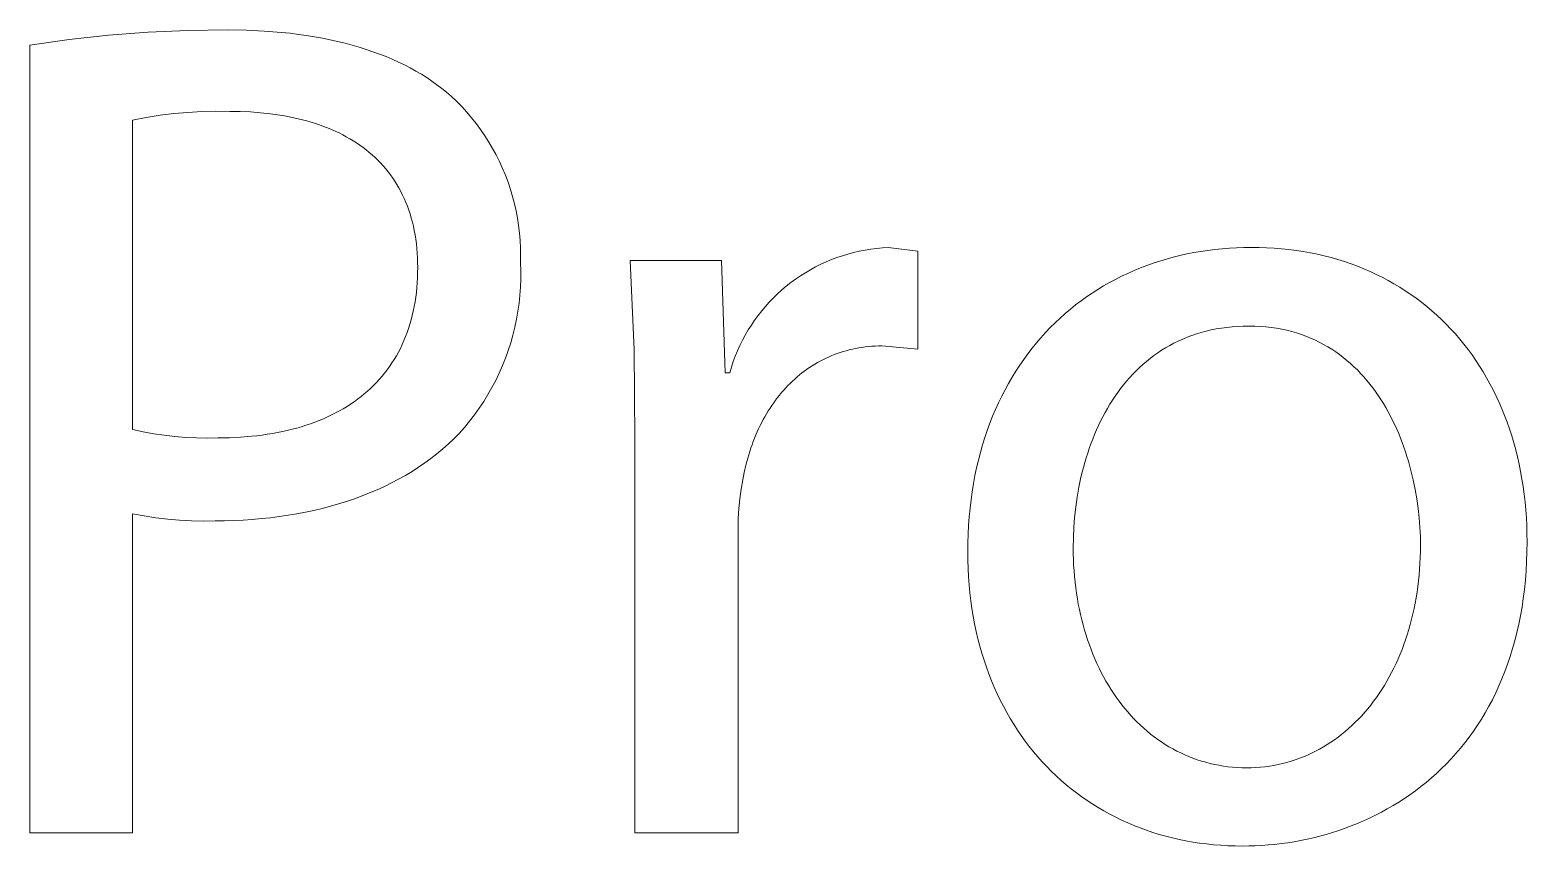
# Model space of a CAD drawing. Header units: millimetres. Extents: x 578 to 4608, y -138 to 2677.
# Drawn here: x 3325.8 to 3376.9, y -71.2 to -43.4 of the extents above; entities that cross this region are included whole.
import ezdxf

# ---------------------------------------------------------------- set-up
doc = ezdxf.new("R2010")
doc.units = ezdxf.units.MM
doc.header["$MEASUREMENT"] = 0
doc.layers.add('Domyślny', color=7, linetype='Continuous', true_color=0x000000)

msp = doc.modelspace()

# ---------------------------------------------------------------- linework, layer by layer
at = {"layer": 'Domyślny', "color": 18, "lineweight": 15, "true_color": 0x000000}
for p, q in [((3329.872, -43.46), (3331.224, -43.4)), ((3331.224, -43.4), (3332.577, -43.386)), ((3332.577, -43.386), (3333.215, -43.395)), ((3333.215, -43.395), (3333.832, -43.424)), ((3333.832, -43.424), (3334.427, -43.471)), ((3325.84, -43.909), (3327.179, -43.714)), ((3325.84, -70.777), (3325.84, -43.909)), ((3327.179, -43.714), (3328.523, -43.565)), ((3328.523, -43.565), (3329.872, -43.46)), ((3334.427, -43.471), (3334.716, -43.501)), ((3334.716, -43.501), (3335, -43.536)), ((3335, -43.536), (3335.279, -43.575)), ((3335.279, -43.575), (3335.552, -43.619)), ((3335.552, -43.619), (3335.82, -43.668)), ((3335.82, -43.668), (3336.083, -43.72)), ((3336.083, -43.72), (3336.34, -43.777)), ((3336.34, -43.777), (3336.592, -43.839)), ((3336.592, -43.839), (3336.838, -43.904)), ((3336.838, -43.904), (3337.079, -43.974)), ((3337.079, -43.974), (3337.315, -44.048)), ((3337.315, -44.048), (3337.545, -44.127)), ((3337.545, -44.127), (3337.771, -44.209)), ((3337.771, -44.209), (3337.99, -44.296)), ((3337.99, -44.296), (3338.205, -44.386)), ((3338.205, -44.386), (3338.414, -44.481)), ((3338.414, -44.481), (3338.618, -44.58)), ((3338.618, -44.58), (3338.816, -44.682)), ((3338.816, -44.682), (3339.009, -44.789)), ((3339.009, -44.789), (3339.197, -44.899)), ((3339.197, -44.899), (3339.38, -45.013)), ((3339.38, -45.013), (3339.557, -45.131)), ((3339.557, -45.131), (3339.729, -45.253)), ((3339.729, -45.253), (3339.895, -45.378)), ((3339.895, -45.378), (3340.057, -45.507)), ((3340.057, -45.507), (3340.213, -45.64)), ((3340.213, -45.64), (3340.397, -45.816)), ((3340.397, -45.816), (3340.574, -45.998)), ((3329.811, -46.37), (3329.342, -46.459)), ((3329.342, -46.459), (3329.342, -57.021)), ((3330.281, -46.297), (3329.811, -46.37)), ((3330.754, -46.24), (3330.281, -46.297)), ((3331.229, -46.197), (3330.754, -46.24)), ((3331.705, -46.171), (3331.229, -46.197)), ((3332.181, -46.159), (3331.705, -46.171)), ((3332.657, -46.164), (3332.181, -46.159)), ((3333.016, -46.169), (3332.657, -46.164)), ((3333.366, -46.184), (3333.016, -46.169)), ((3333.709, -46.209), (3333.366, -46.184)), ((3334.043, -46.245), (3333.709, -46.209)), ((3334.368, -46.291), (3334.043, -46.245)), ((3334.527, -46.318), (3334.368, -46.291)), ((3334.685, -46.347), (3334.527, -46.318)), ((3334.839, -46.379), (3334.685, -46.347)), ((3334.992, -46.414), (3334.839, -46.379)), ((3335.142, -46.451), (3334.992, -46.414)), ((3335.29, -46.49), (3335.142, -46.451)), ((3340.574, -45.998), (3340.745, -46.186)), ((3340.745, -46.186), (3340.909, -46.38)), ((3340.909, -46.38), (3341.067, -46.58)), ((3335.436, -46.533), (3335.29, -46.49)), ((3335.579, -46.577), (3335.436, -46.533)), ((3335.72, -46.625), (3335.579, -46.577)), ((3335.858, -46.675), (3335.72, -46.625)), ((3335.994, -46.728), (3335.858, -46.675)), ((3336.127, -46.783), (3335.994, -46.728)), ((3336.257, -46.841), (3336.127, -46.783)), ((3336.386, -46.901), (3336.257, -46.841)), ((3336.511, -46.964), (3336.386, -46.901)), ((3336.634, -47.03), (3336.511, -46.964)), ((3341.067, -46.58), (3341.218, -46.784)), ((3341.218, -46.784), (3341.361, -46.994)), ((3341.361, -46.994), (3341.498, -47.209)), ((3336.754, -47.098), (3336.634, -47.03)), ((3336.872, -47.169), (3336.754, -47.098)), ((3336.986, -47.242), (3336.872, -47.169)), ((3337.098, -47.319), (3336.986, -47.242)), ((3337.208, -47.397), (3337.098, -47.319)), ((3337.314, -47.479), (3337.208, -47.397)), ((3337.418, -47.563), (3337.314, -47.479)), ((3341.498, -47.209), (3341.626, -47.428)), ((3341.626, -47.428), (3341.747, -47.651)), ((3337.519, -47.65), (3337.418, -47.563)), ((3337.616, -47.739), (3337.519, -47.65)), ((3337.711, -47.831), (3337.616, -47.739)), ((3337.803, -47.925), (3337.711, -47.831)), ((3337.893, -48.023), (3337.803, -47.925)), ((3341.747, -47.651), (3341.861, -47.879)), ((3341.861, -47.879), (3341.966, -48.11)), ((3337.979, -48.123), (3337.893, -48.023)), ((3338.062, -48.225), (3337.979, -48.123)), ((3338.142, -48.33), (3338.062, -48.225)), ((3338.219, -48.438), (3338.142, -48.33)), ((3338.292, -48.549), (3338.219, -48.438)), ((3341.966, -48.11), (3342.064, -48.345)), ((3342.064, -48.345), (3342.153, -48.583)), ((3338.363, -48.662), (3338.292, -48.549)), ((3338.43, -48.778), (3338.363, -48.662)), ((3338.495, -48.897), (3338.43, -48.778)), ((3338.556, -49.018), (3338.495, -48.897)), ((3338.613, -49.142), (3338.556, -49.018)), ((3342.153, -48.583), (3342.234, -48.824)), ((3342.234, -48.824), (3342.307, -49.067)), ((3338.668, -49.268), (3338.613, -49.142)), ((3338.719, -49.398), (3338.668, -49.268)), ((3338.767, -49.53), (3338.719, -49.398)), ((3338.811, -49.664), (3338.767, -49.53)), ((3342.307, -49.067), (3342.371, -49.313)), ((3342.371, -49.313), (3342.427, -49.561)), ((3338.853, -49.802), (3338.811, -49.664)), ((3338.89, -49.942), (3338.853, -49.802)), ((3338.924, -50.084), (3338.89, -49.942)), ((3342.427, -49.561), (3342.474, -49.811)), ((3342.474, -49.811), (3342.513, -50.062)), ((3342.513, -50.062), (3342.543, -50.315)), ((3338.955, -50.23), (3338.924, -50.084)), ((3338.982, -50.378), (3338.955, -50.23)), ((3339.006, -50.529), (3338.982, -50.378)), ((3339.026, -50.683), (3339.006, -50.529)), ((3342.543, -50.315), (3342.564, -50.568)), ((3342.564, -50.568), (3342.576, -50.822)), ((3339.043, -50.839), (3339.026, -50.683)), ((3339.056, -50.998), (3339.043, -50.839)), ((3339.065, -51.16), (3339.056, -50.998)), ((3342.58, -51.076), (3342.575, -51.331)), ((3342.576, -50.822), (3342.58, -51.076)), ((3353.564, -51.088), (3353.754, -51.031)), ((3353.754, -51.031), (3353.947, -50.979)), ((3353.947, -50.979), (3354.141, -50.935)), ((3354.141, -50.935), (3354.336, -50.897)), ((3354.336, -50.897), (3354.533, -50.866)), ((3354.533, -50.866), (3354.73, -50.841)), ((3354.73, -50.841), (3354.929, -50.823)), ((3354.929, -50.823), (3355.127, -50.812)), ((3355.127, -50.812), (3356.134, -50.933)), ((3356.134, -50.933), (3356.134, -54.275)), ((3364.852, -51.139), (3365.083, -51.081)), ((3365.083, -51.081), (3365.317, -51.029)), ((3365.317, -51.029), (3365.554, -50.982)), ((3365.554, -50.982), (3365.792, -50.941)), ((3365.792, -50.941), (3366.033, -50.905)), ((3366.033, -50.905), (3366.276, -50.874)), ((3366.276, -50.874), (3366.521, -50.849)), ((3366.521, -50.849), (3366.768, -50.83)), ((3366.768, -50.83), (3367.016, -50.816)), ((3367.016, -50.816), (3367.266, -50.807)), ((3367.266, -50.807), (3367.519, -50.804)), ((3367.519, -50.804), (3367.78, -50.807)), ((3367.78, -50.807), (3368.039, -50.816)), ((3368.039, -50.816), (3368.295, -50.831)), ((3368.295, -50.831), (3368.549, -50.852)), ((3368.549, -50.852), (3368.799, -50.878)), ((3368.799, -50.878), (3369.047, -50.91)), ((3369.047, -50.91), (3369.292, -50.948)), ((3369.292, -50.948), (3369.533, -50.991)), ((3369.533, -50.991), (3369.772, -51.04)), ((3369.772, -51.04), (3370.008, -51.095)), ((3339.07, -51.324), (3339.065, -51.16)), ((3339.072, -51.492), (3339.07, -51.324)), ((3339.07, -51.666), (3339.072, -51.492)), ((3342.575, -51.331), (3342.585, -51.607)), ((3346.454, -54.3), (3346.323, -51.255)), ((3346.323, -51.255), (3349.437, -51.255)), ((3349.437, -51.255), (3349.558, -55.08)), ((3352.3, -51.667), (3352.471, -51.567)), ((3352.471, -51.567), (3352.646, -51.471)), ((3352.646, -51.471), (3352.824, -51.382)), ((3352.824, -51.382), (3353.005, -51.299)), ((3353.005, -51.299), (3353.189, -51.223)), ((3353.189, -51.223), (3353.375, -51.152)), ((3353.375, -51.152), (3353.564, -51.088)), ((3363.301, -51.69), (3363.514, -51.596)), ((3363.514, -51.596), (3363.731, -51.506)), ((3363.731, -51.506), (3363.949, -51.422)), ((3363.949, -51.422), (3364.171, -51.344)), ((3364.171, -51.344), (3364.395, -51.27)), ((3364.395, -51.27), (3364.622, -51.202)), ((3364.622, -51.202), (3364.852, -51.139)), ((3370.008, -51.095), (3370.24, -51.155)), ((3370.24, -51.155), (3370.47, -51.22)), ((3370.47, -51.22), (3370.696, -51.291)), ((3370.696, -51.291), (3370.919, -51.367)), ((3370.919, -51.367), (3371.139, -51.449)), ((3371.139, -51.449), (3371.355, -51.535)), ((3371.355, -51.535), (3371.568, -51.627)), ((3339.042, -52.176), (3339.055, -52.009)), ((3339.055, -52.009), (3339.065, -51.839)), ((3339.065, -51.839), (3339.07, -51.666)), ((3342.585, -51.883), (3342.575, -52.159)), ((3342.585, -51.607), (3342.585, -51.883)), ((3351.65, -52.128), (3351.807, -52.005)), ((3351.807, -52.005), (3351.967, -51.887)), ((3351.967, -51.887), (3352.131, -51.774)), ((3352.131, -51.774), (3352.3, -51.667)), ((3362.478, -52.119), (3362.679, -52.004)), ((3362.679, -52.004), (3362.884, -51.895)), ((3362.884, -51.895), (3363.091, -51.79)), ((3363.091, -51.79), (3363.301, -51.69)), ((3371.568, -51.627), (3371.778, -51.724)), ((3371.778, -51.724), (3371.984, -51.826)), ((3371.984, -51.826), (3372.186, -51.933)), ((3372.186, -51.933), (3372.385, -52.045)), ((3372.385, -52.045), (3372.581, -52.162)), ((3338.981, -52.663), (3339.005, -52.503)), ((3339.005, -52.503), (3339.025, -52.341)), ((3339.025, -52.341), (3339.042, -52.176)), ((3342.556, -52.435), (3342.528, -52.71)), ((3342.575, -52.159), (3342.556, -52.435)), ((3351.07, -52.672), (3351.208, -52.529)), ((3351.208, -52.529), (3351.351, -52.39)), ((3351.351, -52.39), (3351.498, -52.257)), ((3351.498, -52.257), (3351.65, -52.128)), ((3361.707, -52.629), (3361.895, -52.494)), ((3361.895, -52.494), (3362.086, -52.364)), ((3362.086, -52.364), (3362.281, -52.239)), ((3362.281, -52.239), (3362.478, -52.119)), ((3372.581, -52.162), (3372.772, -52.284)), ((3372.772, -52.284), (3372.96, -52.41)), ((3372.96, -52.41), (3373.145, -52.542)), ((3373.145, -52.542), (3373.325, -52.678)), ((3338.848, -53.276), (3338.886, -53.127)), ((3338.886, -53.127), (3338.921, -52.975)), ((3338.921, -52.975), (3338.953, -52.82)), ((3338.953, -52.82), (3338.981, -52.663)), ((3342.49, -52.983), (3342.443, -53.255)), ((3342.528, -52.71), (3342.49, -52.983)), ((3350.569, -53.29), (3350.686, -53.129)), ((3350.686, -53.129), (3350.809, -52.973)), ((3350.809, -52.973), (3350.937, -52.82)), ((3350.937, -52.82), (3351.07, -52.672)), ((3360.992, -53.218), (3361.165, -53.064)), ((3361.165, -53.064), (3361.342, -52.914)), ((3361.342, -52.914), (3361.523, -52.769)), ((3361.523, -52.769), (3361.707, -52.629)), ((3373.325, -52.678), (3373.502, -52.819)), ((3373.502, -52.819), (3373.675, -52.964)), ((3373.675, -52.964), (3373.844, -53.114)), ((3373.844, -53.114), (3374.008, -53.268)), ((3338.71, -53.709), (3338.76, -53.568)), ((3338.76, -53.568), (3338.805, -53.423)), ((3338.805, -53.423), (3338.848, -53.276)), ((3342.386, -53.526), (3342.32, -53.794)), ((3342.443, -53.255), (3342.386, -53.526)), ((3350.25, -53.795), (3350.351, -53.623)), ((3350.351, -53.623), (3350.457, -53.455)), ((3350.457, -53.455), (3350.569, -53.29)), ((3360.496, -53.711), (3360.657, -53.542)), ((3360.657, -53.542), (3360.823, -53.378)), ((3360.823, -53.378), (3360.992, -53.218)), ((3366.149, -53.622), (3365.978, -53.662)), ((3366.323, -53.587), (3366.149, -53.622)), ((3366.5, -53.557), (3366.323, -53.587)), ((3366.681, -53.533), (3366.5, -53.557)), ((3366.865, -53.514), (3366.681, -53.533)), ((3367.052, -53.5), (3366.865, -53.514)), ((3367.243, -53.491), (3367.052, -53.5)), ((3367.438, -53.489), (3367.243, -53.491)), ((3367.633, -53.492), (3367.438, -53.489)), ((3367.824, -53.501), (3367.633, -53.492)), ((3368.012, -53.516), (3367.824, -53.501)), ((3368.196, -53.536), (3368.012, -53.516)), ((3368.376, -53.563), (3368.196, -53.536)), ((3368.553, -53.595), (3368.376, -53.563)), ((3368.726, -53.632), (3368.553, -53.595)), ((3368.895, -53.675), (3368.726, -53.632)), ((3374.008, -53.268), (3374.169, -53.427)), ((3374.169, -53.427), (3374.326, -53.591)), ((3374.326, -53.591), (3374.479, -53.759)), ((3338.479, -54.25), (3338.542, -54.119)), ((3338.542, -54.119), (3338.602, -53.985)), ((3338.602, -53.985), (3338.658, -53.848)), ((3338.658, -53.848), (3338.71, -53.709)), ((3342.245, -54.06), (3342.16, -54.323)), ((3342.32, -53.794), (3342.245, -54.06)), ((3349.985, -54.33), (3350.067, -54.149)), ((3350.067, -54.149), (3350.156, -53.971)), ((3350.156, -53.971), (3350.25, -53.795)), ((3360.035, -54.247), (3360.185, -54.064)), ((3360.185, -54.064), (3360.338, -53.885)), ((3360.338, -53.885), (3360.496, -53.711)), ((3364.734, -54.15), (3364.594, -54.231)), ((3364.878, -54.074), (3364.734, -54.15)), ((3365.025, -54.001), (3364.878, -54.074)), ((3365.176, -53.933), (3365.025, -54.001)), ((3365.33, -53.87), (3365.176, -53.933)), ((3365.487, -53.811), (3365.33, -53.87)), ((3365.647, -53.756), (3365.487, -53.811)), ((3365.811, -53.707), (3365.647, -53.756)), ((3365.978, -53.662), (3365.811, -53.707)), ((3369.061, -53.723), (3368.895, -53.675)), ((3369.224, -53.776), (3369.061, -53.723)), ((3369.383, -53.834), (3369.224, -53.776)), ((3369.538, -53.897), (3369.383, -53.834)), ((3369.69, -53.964), (3369.538, -53.897)), ((3369.838, -54.037), (3369.69, -53.964)), ((3369.983, -54.113), (3369.838, -54.037)), ((3370.124, -54.194), (3369.983, -54.113)), ((3374.479, -53.759), (3374.627, -53.931)), ((3374.627, -53.931), (3374.772, -54.107)), ((3374.772, -54.107), (3374.912, -54.288)), ((3338.193, -54.748), (3338.269, -54.628)), ((3338.269, -54.628), (3338.343, -54.504)), ((3338.343, -54.504), (3338.412, -54.379)), ((3338.412, -54.379), (3338.479, -54.25)), ((3342.067, -54.583), (3341.964, -54.84)), ((3342.16, -54.323), (3342.067, -54.583)), ((3346.484, -57.348), (3346.454, -54.3)), ((3349.839, -54.701), (3349.909, -54.514)), ((3349.909, -54.514), (3349.985, -54.33)), ((3352.896, -54.636), (3352.802, -54.685)), ((3352.991, -54.59), (3352.896, -54.636)), ((3353.087, -54.545), (3352.991, -54.59)), ((3353.185, -54.503), (3353.087, -54.545)), ((3353.284, -54.463), (3353.185, -54.503)), ((3353.384, -54.426), (3353.284, -54.463)), ((3353.486, -54.391), (3353.384, -54.426)), ((3353.589, -54.359), (3353.486, -54.391)), ((3353.693, -54.329), (3353.589, -54.359)), ((3353.798, -54.301), (3353.693, -54.329)), ((3353.904, -54.276), (3353.798, -54.301)), ((3354.012, -54.254), (3353.904, -54.276)), ((3354.12, -54.234), (3354.012, -54.254)), ((3354.23, -54.216), (3354.12, -54.234)), ((3354.341, -54.202), (3354.23, -54.216)), ((3354.453, -54.189), (3354.341, -54.202)), ((3354.566, -54.18), (3354.453, -54.189)), ((3354.681, -54.173), (3354.566, -54.18)), ((3354.796, -54.169), (3354.681, -54.173)), ((3354.913, -54.168), (3354.796, -54.169)), ((3356.134, -54.275), (3354.913, -54.168)), ((3359.613, -54.825), (3359.75, -54.628)), ((3359.75, -54.628), (3359.89, -54.435)), ((3359.89, -54.435), (3360.035, -54.247)), ((3364.064, -54.595), (3363.939, -54.695)), ((3364.191, -54.498), (3364.064, -54.595)), ((3364.322, -54.405), (3364.191, -54.498)), ((3364.456, -54.316), (3364.322, -54.405)), ((3364.594, -54.231), (3364.456, -54.316)), ((3370.263, -54.28), (3370.124, -54.194)), ((3370.397, -54.369), (3370.263, -54.28)), ((3370.529, -54.463), (3370.397, -54.369)), ((3370.657, -54.56), (3370.529, -54.463)), ((3370.781, -54.662), (3370.657, -54.56)), ((3370.903, -54.767), (3370.781, -54.662)), ((3374.912, -54.288), (3375.048, -54.473)), ((3375.048, -54.473), (3375.179, -54.661)), ((3375.179, -54.661), (3375.306, -54.854)), ((3337.854, -55.204), (3337.943, -55.094)), ((3337.943, -55.094), (3338.03, -54.982)), ((3338.03, -54.982), (3338.113, -54.866)), ((3338.113, -54.866), (3338.193, -54.748)), ((3341.853, -55.093), (3341.733, -55.342)), ((3341.964, -54.84), (3341.853, -55.093)), ((3349.558, -55.08), (3349.719, -55.08)), ((3349.719, -55.08), (3349.776, -54.889)), ((3349.776, -54.889), (3349.839, -54.701)), ((3352.1, -55.157), (3352.018, -55.225)), ((3352.183, -55.09), (3352.1, -55.157)), ((3352.267, -55.026), (3352.183, -55.09)), ((3352.353, -54.964), (3352.267, -55.026)), ((3352.44, -54.904), (3352.353, -54.964)), ((3352.528, -54.846), (3352.44, -54.904)), ((3352.618, -54.79), (3352.528, -54.846)), ((3352.709, -54.737), (3352.618, -54.79)), ((3352.802, -54.685), (3352.709, -54.737)), ((3359.354, -55.234), (3359.481, -55.027)), ((3359.481, -55.027), (3359.613, -54.825)), ((3363.473, -55.132), (3363.365, -55.25)), ((3363.585, -55.018), (3363.473, -55.132)), ((3363.7, -54.907), (3363.585, -55.018)), ((3363.818, -54.799), (3363.7, -54.907)), ((3363.939, -54.695), (3363.818, -54.799)), ((3371.021, -54.875), (3370.903, -54.767)), ((3371.135, -54.987), (3371.021, -54.875)), ((3371.247, -55.103), (3371.135, -54.987)), ((3371.355, -55.222), (3371.247, -55.103)), ((3375.306, -54.854), (3375.429, -55.051)), ((3375.429, -55.051), (3375.547, -55.252)), ((3337.357, -55.713), (3337.463, -55.616)), ((3337.463, -55.616), (3337.565, -55.517)), ((3337.565, -55.517), (3337.665, -55.416)), ((3337.665, -55.416), (3337.761, -55.311)), ((3337.761, -55.311), (3337.854, -55.204)), ((3341.605, -55.586), (3341.468, -55.826)), ((3341.733, -55.342), (3341.605, -55.586)), ((3351.56, -55.678), (3351.488, -55.76)), ((3351.632, -55.597), (3351.56, -55.678)), ((3351.707, -55.519), (3351.632, -55.597)), ((3351.782, -55.443), (3351.707, -55.519)), ((3351.859, -55.368), (3351.782, -55.443)), ((3351.938, -55.296), (3351.859, -55.368)), ((3352.018, -55.225), (3351.938, -55.296)), ((3359, -55.881), (3359.113, -55.66)), ((3359.113, -55.66), (3359.231, -55.445)), ((3359.231, -55.445), (3359.354, -55.234)), ((3363.058, -55.622), (3362.961, -55.751)), ((3363.157, -55.495), (3363.058, -55.622)), ((3363.259, -55.371), (3363.157, -55.495)), ((3363.365, -55.25), (3363.259, -55.371)), ((3371.46, -55.343), (3371.355, -55.222)), ((3371.562, -55.468), (3371.46, -55.343)), ((3371.661, -55.596), (3371.562, -55.468)), ((3371.757, -55.726), (3371.661, -55.596)), ((3375.547, -55.252), (3375.661, -55.457)), ((3375.661, -55.457), (3375.77, -55.666)), ((3375.77, -55.666), (3375.874, -55.879)), ((3336.659, -56.233), (3336.783, -56.153)), ((3336.783, -56.153), (3336.904, -56.07)), ((3336.904, -56.07), (3337.022, -55.985)), ((3337.022, -55.985), (3337.137, -55.897)), ((3337.137, -55.897), (3337.249, -55.806)), ((3337.249, -55.806), (3337.357, -55.713)), ((3341.323, -56.062), (3341.17, -56.292)), ((3341.468, -55.826), (3341.323, -56.062)), ((3351.219, -56.107), (3351.156, -56.199)), ((3351.284, -56.018), (3351.219, -56.107)), ((3351.351, -55.93), (3351.284, -56.018)), ((3351.419, -55.844), (3351.351, -55.93)), ((3351.488, -55.76), (3351.419, -55.844)), ((3358.788, -56.334), (3358.891, -56.105)), ((3358.891, -56.105), (3359, -55.881)), ((3362.691, -56.157), (3362.607, -56.298)), ((3362.778, -56.019), (3362.691, -56.157)), ((3362.868, -55.884), (3362.778, -56.019)), ((3362.961, -55.751), (3362.868, -55.884)), ((3371.849, -55.859), (3371.757, -55.726)), ((3371.939, -55.995), (3371.849, -55.859)), ((3372.025, -56.133), (3371.939, -55.995)), ((3372.109, -56.273), (3372.025, -56.133)), ((3375.874, -55.879), (3375.974, -56.095)), ((3375.974, -56.095), (3376.069, -56.315)), ((3335.709, -56.712), (3335.854, -56.652)), ((3335.854, -56.652), (3335.995, -56.589)), ((3335.995, -56.589), (3336.134, -56.523)), ((3336.134, -56.523), (3336.27, -56.455)), ((3336.27, -56.455), (3336.402, -56.384)), ((3336.402, -56.384), (3336.532, -56.309)), ((3336.532, -56.309), (3336.659, -56.233)), ((3341.009, -56.516), (3340.841, -56.735)), ((3341.17, -56.292), (3341.009, -56.516)), ((3350.863, -56.681), (3350.809, -56.782)), ((3350.918, -56.581), (3350.863, -56.681)), ((3350.975, -56.483), (3350.918, -56.581)), ((3351.034, -56.386), (3350.975, -56.483)), ((3351.094, -56.292), (3351.034, -56.386)), ((3351.156, -56.199), (3351.094, -56.292)), ((3358.596, -56.806), (3358.689, -56.568)), ((3358.689, -56.568), (3358.788, -56.334)), ((3362.449, -56.586), (3362.374, -56.734)), ((3362.527, -56.441), (3362.449, -56.586)), ((3362.607, -56.298), (3362.527, -56.441)), ((3372.189, -56.416), (3372.109, -56.273)), ((3372.266, -56.56), (3372.189, -56.416)), ((3372.34, -56.707), (3372.266, -56.56)), ((3376.069, -56.315), (3376.16, -56.539)), ((3376.16, -56.539), (3376.245, -56.766)), ((3329.342, -57.021), (3329.701, -57.097)), ((3329.701, -57.097), (3330.062, -57.162)), ((3330.062, -57.162), (3330.425, -57.215)), ((3330.425, -57.215), (3330.789, -57.256)), ((3333.582, -57.229), (3333.761, -57.207)), ((3333.761, -57.207), (3333.938, -57.182)), ((3333.938, -57.182), (3334.113, -57.154)), ((3334.113, -57.154), (3334.284, -57.122)), ((3334.284, -57.122), (3334.454, -57.088)), ((3334.454, -57.088), (3334.62, -57.051)), ((3334.62, -57.051), (3334.784, -57.012)), ((3334.784, -57.012), (3334.945, -56.969)), ((3334.945, -56.969), (3335.103, -56.923)), ((3335.103, -56.923), (3335.259, -56.875)), ((3335.259, -56.875), (3335.412, -56.823)), ((3335.412, -56.823), (3335.562, -56.769)), ((3335.562, -56.769), (3335.709, -56.712)), ((3340.481, -57.155), (3340.303, -57.336)), ((3340.665, -56.948), (3340.481, -57.155)), ((3340.841, -56.735), (3340.665, -56.948)), ((3350.611, -57.204), (3350.566, -57.313)), ((3350.658, -57.096), (3350.611, -57.204)), ((3350.706, -56.99), (3350.658, -57.096)), ((3350.757, -56.885), (3350.706, -56.99)), ((3350.809, -56.782), (3350.757, -56.885)), ((3358.424, -57.295), (3358.507, -57.048)), ((3358.507, -57.048), (3358.596, -56.806)), ((3362.167, -57.189), (3362.104, -57.344)), ((3362.233, -57.035), (3362.167, -57.189)), ((3362.302, -56.883), (3362.233, -57.035)), ((3362.374, -56.734), (3362.302, -56.883)), ((3372.412, -56.855), (3372.34, -56.707)), ((3372.48, -57.005), (3372.412, -56.855)), ((3372.546, -57.157), (3372.48, -57.005)), ((3372.608, -57.31), (3372.546, -57.157)), ((3376.245, -56.766), (3376.326, -56.997)), ((3376.326, -56.997), (3376.402, -57.232)), ((3330.789, -57.256), (3331.155, -57.286)), ((3331.155, -57.286), (3331.521, -57.303)), ((3331.521, -57.303), (3331.888, -57.309)), ((3331.888, -57.309), (3332.255, -57.303)), ((3332.255, -57.303), (3332.646, -57.297)), ((3332.646, -57.297), (3333.028, -57.279)), ((3333.028, -57.279), (3333.4, -57.249)), ((3333.4, -57.249), (3333.582, -57.229)), ((3339.927, -57.681), (3339.729, -57.846)), ((3340.118, -57.511), (3339.927, -57.681)), ((3340.303, -57.336), (3340.118, -57.511)), ((3346.484, -70.782), (3346.484, -57.348)), ((3350.44, -57.649), (3350.402, -57.764)), ((3350.48, -57.536), (3350.44, -57.649)), ((3350.522, -57.423), (3350.48, -57.536)), ((3350.566, -57.313), (3350.522, -57.423)), ((3358.273, -57.801), (3358.346, -57.546)), ((3358.346, -57.546), (3358.424, -57.295)), ((3361.987, -57.661), (3361.933, -57.822)), ((3362.044, -57.502), (3361.987, -57.661)), ((3362.104, -57.344), (3362.044, -57.502)), ((3372.668, -57.465), (3372.608, -57.31)), ((3372.724, -57.62), (3372.668, -57.465)), ((3372.778, -57.777), (3372.724, -57.62)), ((3376.402, -57.232), (3376.473, -57.47)), ((3376.473, -57.47), (3376.539, -57.711)), ((3376.539, -57.711), (3376.6, -57.956)), ((3339.315, -58.158), (3339.099, -58.305)), ((3339.525, -58.004), (3339.315, -58.158)), ((3339.729, -57.846), (3339.525, -58.004)), ((3350.267, -58.237), (3350.211, -58.481)), ((3350.331, -57.998), (3350.267, -58.237)), ((3350.402, -57.764), (3350.331, -57.998)), ((3358.144, -58.325), (3358.206, -58.061)), ((3358.206, -58.061), (3358.273, -57.801)), ((3361.833, -58.147), (3361.788, -58.312)), ((3361.882, -57.984), (3361.833, -58.147)), ((3361.933, -57.822), (3361.882, -57.984)), ((3372.829, -57.935), (3372.778, -57.777)), ((3372.878, -58.094), (3372.829, -57.935)), ((3372.966, -58.414), (3372.878, -58.094)), ((3376.6, -57.956), (3376.656, -58.204)), ((3376.656, -58.204), (3376.707, -58.455)), ((3338.417, -58.714), (3338.179, -58.839)), ((3338.65, -58.584), (3338.417, -58.714)), ((3338.877, -58.447), (3338.65, -58.584)), ((3339.099, -58.305), (3338.877, -58.447)), ((3350.162, -58.731), (3350.107, -59.058)), ((3350.211, -58.481), (3350.162, -58.731)), ((3358.037, -58.865), (3358.087, -58.593)), ((3358.087, -58.593), (3358.144, -58.325)), ((3361.705, -58.646), (3361.634, -58.984)), ((3361.745, -58.479), (3361.705, -58.646)), ((3361.788, -58.312), (3361.745, -58.479)), ((3373.043, -58.737), (3372.966, -58.414)), ((3373.109, -59.06), (3373.043, -58.737)), ((3376.707, -58.455), (3376.752, -58.71)), ((3376.752, -58.71), (3376.793, -58.968)), ((3337.432, -59.181), (3337.173, -59.283)), ((3337.686, -59.073), (3337.432, -59.181)), ((3337.935, -58.959), (3337.686, -59.073)), ((3338.179, -58.839), (3337.935, -58.959)), ((3350.107, -59.058), (3350.064, -59.387)), ((3357.953, -59.422), (3357.992, -59.142)), ((3357.992, -59.142), (3358.037, -58.865)), ((3361.634, -58.984), (3361.574, -59.325)), ((3373.165, -59.384), (3373.109, -59.06)), ((3376.793, -58.968), (3376.828, -59.228)), ((3376.828, -59.228), (3376.858, -59.492)), ((3335.811, -59.708), (3335.526, -59.776)), ((3336.092, -59.635), (3335.811, -59.708)), ((3336.369, -59.555), (3336.092, -59.635)), ((3336.642, -59.47), (3336.369, -59.555)), ((3336.91, -59.379), (3336.642, -59.47)), ((3337.173, -59.283), (3336.91, -59.379)), ((3350.032, -59.718), (3350.011, -60.049)), ((3350.064, -59.387), (3350.032, -59.718)), ((3357.892, -59.996), (3357.919, -59.707)), ((3357.919, -59.707), (3357.953, -59.422)), ((3361.525, -59.669), (3361.487, -60.015)), ((3361.574, -59.325), (3361.525, -59.669)), ((3373.21, -59.708), (3373.165, -59.384)), ((3373.245, -60.03), (3373.21, -59.708)), ((3376.858, -59.492), (3376.882, -59.759)), ((3376.882, -59.759), (3376.902, -60.029)), ((3329.74, -59.968), (3329.342, -59.893)), ((3329.342, -59.893), (3329.342, -70.777)), ((3330.141, -60.029), (3329.74, -59.968)), ((3330.543, -60.077), (3330.141, -60.029)), ((3330.946, -60.112), (3330.543, -60.077)), ((3331.351, -60.133), (3330.946, -60.112)), ((3331.756, -60.14), (3331.351, -60.133)), ((3332.161, -60.134), (3331.756, -60.14)), ((3332.482, -60.131), (3332.161, -60.134)), ((3332.8, -60.122), (3332.482, -60.131)), ((3333.115, -60.108), (3332.8, -60.122)), ((3333.428, -60.087), (3333.115, -60.108)), ((3333.738, -60.06), (3333.428, -60.087)), ((3334.044, -60.027), (3333.738, -60.06)), ((3334.348, -59.989), (3334.044, -60.027)), ((3334.648, -59.944), (3334.348, -59.989)), ((3334.944, -59.894), (3334.648, -59.944)), ((3335.237, -59.838), (3334.944, -59.894)), ((3335.526, -59.776), (3335.237, -59.838)), ((3350.011, -60.049), (3350.001, -60.381)), ((3357.87, -60.289), (3357.892, -59.996)), ((3361.487, -60.015), (3361.46, -60.362)), ((3373.27, -60.349), (3373.245, -60.03)), ((3376.902, -60.029), (3376.915, -60.302)), ((3350.001, -60.381), (3350.001, -70.782)), ((3357.845, -60.887), (3357.855, -60.586)), ((3357.855, -60.586), (3357.87, -60.289)), ((3361.444, -60.71), (3361.439, -61.058)), ((3361.46, -60.362), (3361.444, -60.71)), ((3373.285, -60.665), (3373.27, -60.349)), ((3373.289, -60.977), (3373.285, -60.665)), ((3376.915, -60.302), (3376.924, -60.578)), ((3376.924, -60.578), (3376.926, -60.856)), ((3357.842, -61.192), (3357.845, -60.887)), ((3357.845, -61.479), (3357.842, -61.192)), ((3361.439, -61.058), (3361.441, -61.257)), ((3361.441, -61.257), (3361.446, -61.455)), ((3373.282, -61.386), (3373.288, -61.183)), ((3373.288, -61.183), (3373.289, -60.977)), ((3376.923, -61.192), (3376.912, -61.521)), ((3376.926, -60.856), (3376.923, -61.192)), ((3357.854, -61.763), (3357.845, -61.479)), ((3357.869, -62.043), (3357.854, -61.763)), ((3361.446, -61.455), (3361.455, -61.651)), ((3361.455, -61.651), (3361.467, -61.845)), ((3373.244, -61.986), (3373.26, -61.788)), ((3373.26, -61.788), (3373.273, -61.588)), ((3373.273, -61.588), (3373.282, -61.386)), ((3376.912, -61.521), (3376.894, -61.845)), ((3357.889, -62.32), (3357.869, -62.043)), ((3357.915, -62.593), (3357.889, -62.32)), ((3361.467, -61.845), (3361.483, -62.038)), ((3361.483, -62.038), (3361.503, -62.229)), ((3361.503, -62.229), (3361.525, -62.418)), ((3373.2, -62.375), (3373.224, -62.181)), ((3373.224, -62.181), (3373.244, -61.986)), ((3376.869, -62.163), (3376.837, -62.475)), ((3376.894, -61.845), (3376.869, -62.163)), ((3357.947, -62.863), (3357.915, -62.593)), ((3361.525, -62.418), (3361.551, -62.605)), ((3361.551, -62.605), (3361.581, -62.791)), ((3361.581, -62.791), (3361.613, -62.974)), ((3373.109, -62.944), (3373.143, -62.756)), ((3373.143, -62.756), (3373.173, -62.567)), ((3373.173, -62.567), (3373.2, -62.375)), ((3376.799, -62.781), (3376.754, -63.081)), ((3376.837, -62.475), (3376.799, -62.781)), ((3357.985, -63.129), (3357.947, -62.863)), ((3358.027, -63.392), (3357.985, -63.129)), ((3361.613, -62.974), (3361.649, -63.156)), ((3361.649, -63.156), (3361.688, -63.335)), ((3361.688, -63.335), (3361.731, -63.512)), ((3372.988, -63.492), (3373.032, -63.312)), ((3373.032, -63.312), (3373.072, -63.129)), ((3373.072, -63.129), (3373.109, -62.944)), ((3376.754, -63.081), (3376.702, -63.375)), ((3358.076, -63.651), (3358.027, -63.392)), ((3358.129, -63.906), (3358.076, -63.651)), ((3361.731, -63.512), (3361.776, -63.687)), ((3361.776, -63.687), (3361.825, -63.86)), ((3372.838, -64.019), (3372.891, -63.846)), ((3372.891, -63.846), (3372.941, -63.67)), ((3372.941, -63.67), (3372.988, -63.492)), ((3376.644, -63.664), (3376.58, -63.947)), ((3376.702, -63.375), (3376.644, -63.664)), ((3358.188, -64.158), (3358.129, -63.906)), ((3358.253, -64.406), (3358.188, -64.158)), ((3361.825, -63.86), (3361.877, -64.03)), ((3361.877, -64.03), (3361.932, -64.199)), ((3361.932, -64.199), (3361.99, -64.364)), ((3361.99, -64.364), (3362.05, -64.528)), ((3372.66, -64.524), (3372.723, -64.358)), ((3372.723, -64.358), (3372.782, -64.19)), ((3372.782, -64.19), (3372.838, -64.019)), ((3376.51, -64.224), (3376.433, -64.495)), ((3376.58, -63.947), (3376.51, -64.224)), ((3358.322, -64.65), (3358.253, -64.406)), ((3358.396, -64.89), (3358.322, -64.65)), ((3362.05, -64.528), (3362.114, -64.689)), ((3362.114, -64.689), (3362.181, -64.847)), ((3362.181, -64.847), (3362.251, -65.003)), ((3372.455, -65.004), (3372.526, -64.847)), ((3372.526, -64.847), (3372.595, -64.686)), ((3372.595, -64.686), (3372.66, -64.524)), ((3376.351, -64.761), (3376.263, -65.021)), ((3376.433, -64.495), (3376.351, -64.761)), ((3358.476, -65.127), (3358.396, -64.89)), ((3358.561, -65.359), (3358.476, -65.127)), ((3358.65, -65.588), (3358.561, -65.359)), ((3362.251, -65.003), (3362.323, -65.156)), ((3362.323, -65.156), (3362.399, -65.307)), ((3362.399, -65.307), (3362.477, -65.455)), ((3372.225, -65.46), (3372.304, -65.311)), ((3372.304, -65.311), (3372.381, -65.159)), ((3372.381, -65.159), (3372.455, -65.004)), ((3376.17, -65.275), (3376.071, -65.523)), ((3376.263, -65.021), (3376.17, -65.275)), ((3358.744, -65.813), (3358.65, -65.588)), ((3358.843, -66.033), (3358.744, -65.813)), ((3362.477, -65.455), (3362.558, -65.6)), ((3362.558, -65.6), (3362.642, -65.742)), ((3362.642, -65.742), (3362.728, -65.881)), ((3362.728, -65.881), (3362.817, -66.018)), ((3371.879, -66.027), (3371.969, -65.889)), ((3371.969, -65.889), (3372.057, -65.749)), ((3372.057, -65.749), (3372.142, -65.606)), ((3372.142, -65.606), (3372.225, -65.46)), ((3375.966, -65.766), (3375.856, -66.004)), ((3376.071, -65.523), (3375.966, -65.766)), ((3358.947, -66.25), (3358.843, -66.033)), ((3359.056, -66.462), (3358.947, -66.25)), ((3362.817, -66.018), (3362.909, -66.151)), ((3362.909, -66.151), (3363.003, -66.282)), ((3363.003, -66.282), (3363.1, -66.409)), ((3363.1, -66.409), (3363.199, -66.533)), ((3371.592, -66.419), (3371.69, -66.292)), ((3371.69, -66.292), (3371.785, -66.161)), ((3371.785, -66.161), (3371.879, -66.027)), ((3375.742, -66.236), (3375.622, -66.462)), ((3375.856, -66.004), (3375.742, -66.236)), ((3359.169, -66.671), (3359.056, -66.462)), ((3359.286, -66.875), (3359.169, -66.671)), ((3359.409, -67.075), (3359.286, -66.875)), ((3363.199, -66.533), (3363.301, -66.655)), ((3363.301, -66.655), (3363.405, -66.772)), ((3363.405, -66.772), (3363.512, -66.887)), ((3363.512, -66.887), (3363.622, -66.998)), ((3371.065, -67.009), (3371.175, -66.898)), ((3371.175, -66.898), (3371.283, -66.783)), ((3371.283, -66.783), (3371.388, -66.665)), ((3371.388, -66.665), (3371.491, -66.544)), ((3371.491, -66.544), (3371.592, -66.419)), ((3375.367, -66.898), (3375.233, -67.108)), ((3375.497, -66.683), (3375.367, -66.898)), ((3375.622, -66.462), (3375.497, -66.683)), ((3359.535, -67.271), (3359.409, -67.075)), ((3359.666, -67.463), (3359.535, -67.271)), ((3363.622, -66.998), (3363.733, -67.106)), ((3363.733, -67.106), (3363.847, -67.21)), ((3363.847, -67.21), (3363.963, -67.311)), ((3363.963, -67.311), (3364.082, -67.409)), ((3364.082, -67.409), (3364.202, -67.503)), ((3370.48, -67.512), (3370.602, -67.418)), ((3370.602, -67.418), (3370.721, -67.321)), ((3370.721, -67.321), (3370.837, -67.221)), ((3370.837, -67.221), (3370.952, -67.116)), ((3370.952, -67.116), (3371.065, -67.009)), ((3375.094, -67.312), (3374.951, -67.511)), ((3375.233, -67.108), (3375.094, -67.312)), ((3359.801, -67.65), (3359.666, -67.463)), ((3359.94, -67.833), (3359.801, -67.65)), ((3360.084, -68.012), (3359.94, -67.833)), ((3364.202, -67.503), (3364.325, -67.593)), ((3364.325, -67.593), (3364.451, -67.679)), ((3364.451, -67.679), (3364.578, -67.762)), ((3364.578, -67.762), (3364.707, -67.841)), ((3364.707, -67.841), (3364.839, -67.916)), ((3364.839, -67.916), (3364.972, -67.988)), ((3369.711, -67.994), (3369.844, -67.923)), ((3369.844, -67.923), (3369.975, -67.849)), ((3369.975, -67.849), (3370.105, -67.77)), ((3370.105, -67.77), (3370.232, -67.688)), ((3370.232, -67.688), (3370.357, -67.602)), ((3370.357, -67.602), (3370.48, -67.512)), ((3374.652, -67.892), (3374.496, -68.074)), ((3374.803, -67.704), (3374.652, -67.892)), ((3374.951, -67.511), (3374.803, -67.704)), ((3360.231, -68.186), (3360.084, -68.012)), ((3360.383, -68.356), (3360.231, -68.186)), ((3360.538, -68.521), (3360.383, -68.356)), ((3364.972, -67.988), (3365.107, -68.055)), ((3365.107, -68.055), (3365.245, -68.119)), ((3365.245, -68.119), (3365.384, -68.178)), ((3365.384, -68.178), (3365.526, -68.233)), ((3365.526, -68.233), (3365.669, -68.284)), ((3365.669, -68.284), (3365.814, -68.331)), ((3365.814, -68.331), (3365.96, -68.374)), ((3365.96, -68.374), (3366.109, -68.413)), ((3366.109, -68.413), (3366.259, -68.447)), ((3366.259, -68.447), (3366.411, -68.476)), ((3368.285, -68.478), (3368.435, -68.448)), ((3368.435, -68.448), (3368.583, -68.415)), ((3368.583, -68.415), (3368.73, -68.377)), ((3368.73, -68.377), (3368.875, -68.334)), ((3368.875, -68.334), (3369.019, -68.288)), ((3369.019, -68.288), (3369.161, -68.237)), ((3369.161, -68.237), (3369.301, -68.183)), ((3369.301, -68.183), (3369.439, -68.124)), ((3369.439, -68.124), (3369.576, -68.061)), ((3369.576, -68.061), (3369.711, -67.994)), ((3374.173, -68.423), (3374.005, -68.59)), ((3374.336, -68.252), (3374.173, -68.423)), ((3374.496, -68.074), (3374.336, -68.252)), ((3360.698, -68.682), (3360.538, -68.521)), ((3360.861, -68.838), (3360.698, -68.682)), ((3361.028, -68.99), (3360.861, -68.838)), ((3366.411, -68.476), (3366.565, -68.502)), ((3366.565, -68.502), (3366.72, -68.522)), ((3366.72, -68.522), (3366.877, -68.539)), ((3366.877, -68.539), (3367.036, -68.55)), ((3367.036, -68.55), (3367.196, -68.557)), ((3367.196, -68.557), (3367.357, -68.56)), ((3367.357, -68.56), (3367.515, -68.558)), ((3367.515, -68.558), (3367.672, -68.551)), ((3367.672, -68.551), (3367.827, -68.539)), ((3367.827, -68.539), (3367.981, -68.523)), ((3367.981, -68.523), (3368.134, -68.503)), ((3368.134, -68.503), (3368.285, -68.478)), ((3373.66, -68.907), (3373.483, -69.058)), ((3373.835, -68.751), (3373.66, -68.907)), ((3374.005, -68.59), (3373.835, -68.751)), ((3361.198, -69.137), (3361.028, -68.99)), ((3361.372, -69.28), (3361.198, -69.137)), ((3361.55, -69.417), (3361.372, -69.28)), ((3361.732, -69.55), (3361.55, -69.417)), ((3373.118, -69.343), (3372.931, -69.478)), ((3373.302, -69.203), (3373.118, -69.343)), ((3373.483, -69.058), (3373.302, -69.203)), ((3361.916, -69.679), (3361.732, -69.55)), ((3362.104, -69.802), (3361.916, -69.679)), ((3362.296, -69.92), (3362.104, -69.802)), ((3362.49, -70.034), (3362.296, -69.92)), ((3372.157, -69.966), (3371.957, -70.075)), ((3372.354, -69.852), (3372.157, -69.966)), ((3372.549, -69.732), (3372.354, -69.852)), ((3372.742, -69.608), (3372.549, -69.732)), ((3372.931, -69.478), (3372.742, -69.608)), ((3362.688, -70.143), (3362.49, -70.034)), ((3362.889, -70.247), (3362.688, -70.143)), ((3363.093, -70.346), (3362.889, -70.247)), ((3363.3, -70.44), (3363.093, -70.346)), ((3363.51, -70.528), (3363.3, -70.44)), ((3371.137, -70.462), (3370.927, -70.546)), ((3371.345, -70.373), (3371.137, -70.462)), ((3371.551, -70.279), (3371.345, -70.373)), ((3371.755, -70.18), (3371.551, -70.279)), ((3371.957, -70.075), (3371.755, -70.18)), ((3329.342, -70.777), (3325.84, -70.777)), ((3350.001, -70.782), (3346.484, -70.782)), ((3363.722, -70.612), (3363.51, -70.528)), ((3363.938, -70.69), (3363.722, -70.612)), ((3364.156, -70.764), (3363.938, -70.69)), ((3364.377, -70.832), (3364.156, -70.764)), ((3364.6, -70.895), (3364.377, -70.832)), ((3364.826, -70.953), (3364.6, -70.895)), ((3365.055, -71.005), (3364.826, -70.953)), ((3365.285, -71.052), (3365.055, -71.005)), ((3369.419, -70.996), (3369.2, -71.041)), ((3369.638, -70.946), (3369.419, -70.996)), ((3369.856, -70.892), (3369.638, -70.946)), ((3370.073, -70.833), (3369.856, -70.892)), ((3370.288, -70.768), (3370.073, -70.833)), ((3370.502, -70.699), (3370.288, -70.768)), ((3370.715, -70.625), (3370.502, -70.699)), ((3370.927, -70.546), (3370.715, -70.625)), ((3365.518, -71.093), (3365.285, -71.052)), ((3365.754, -71.13), (3365.518, -71.093)), ((3365.991, -71.16), (3365.754, -71.13)), ((3366.231, -71.185), (3365.991, -71.16)), ((3366.473, -71.205), (3366.231, -71.185)), ((3366.717, -71.219), (3366.473, -71.205)), ((3366.962, -71.228), (3366.717, -71.219)), ((3367.21, -71.231), (3366.962, -71.228)), ((3367.431, -71.228), (3367.21, -71.231)), ((3367.652, -71.221), (3367.431, -71.228)), ((3367.874, -71.21), (3367.652, -71.221)), ((3368.095, -71.193), (3367.874, -71.21)), ((3368.317, -71.172), (3368.095, -71.193)), ((3368.538, -71.147), (3368.317, -71.172)), ((3368.759, -71.116), (3368.538, -71.147)), ((3368.98, -71.081), (3368.759, -71.116)), ((3369.2, -71.041), (3368.98, -71.081))]:
    msp.add_line(p, q, dxfattribs=at)

doc.saveas('drawing.dxf')
